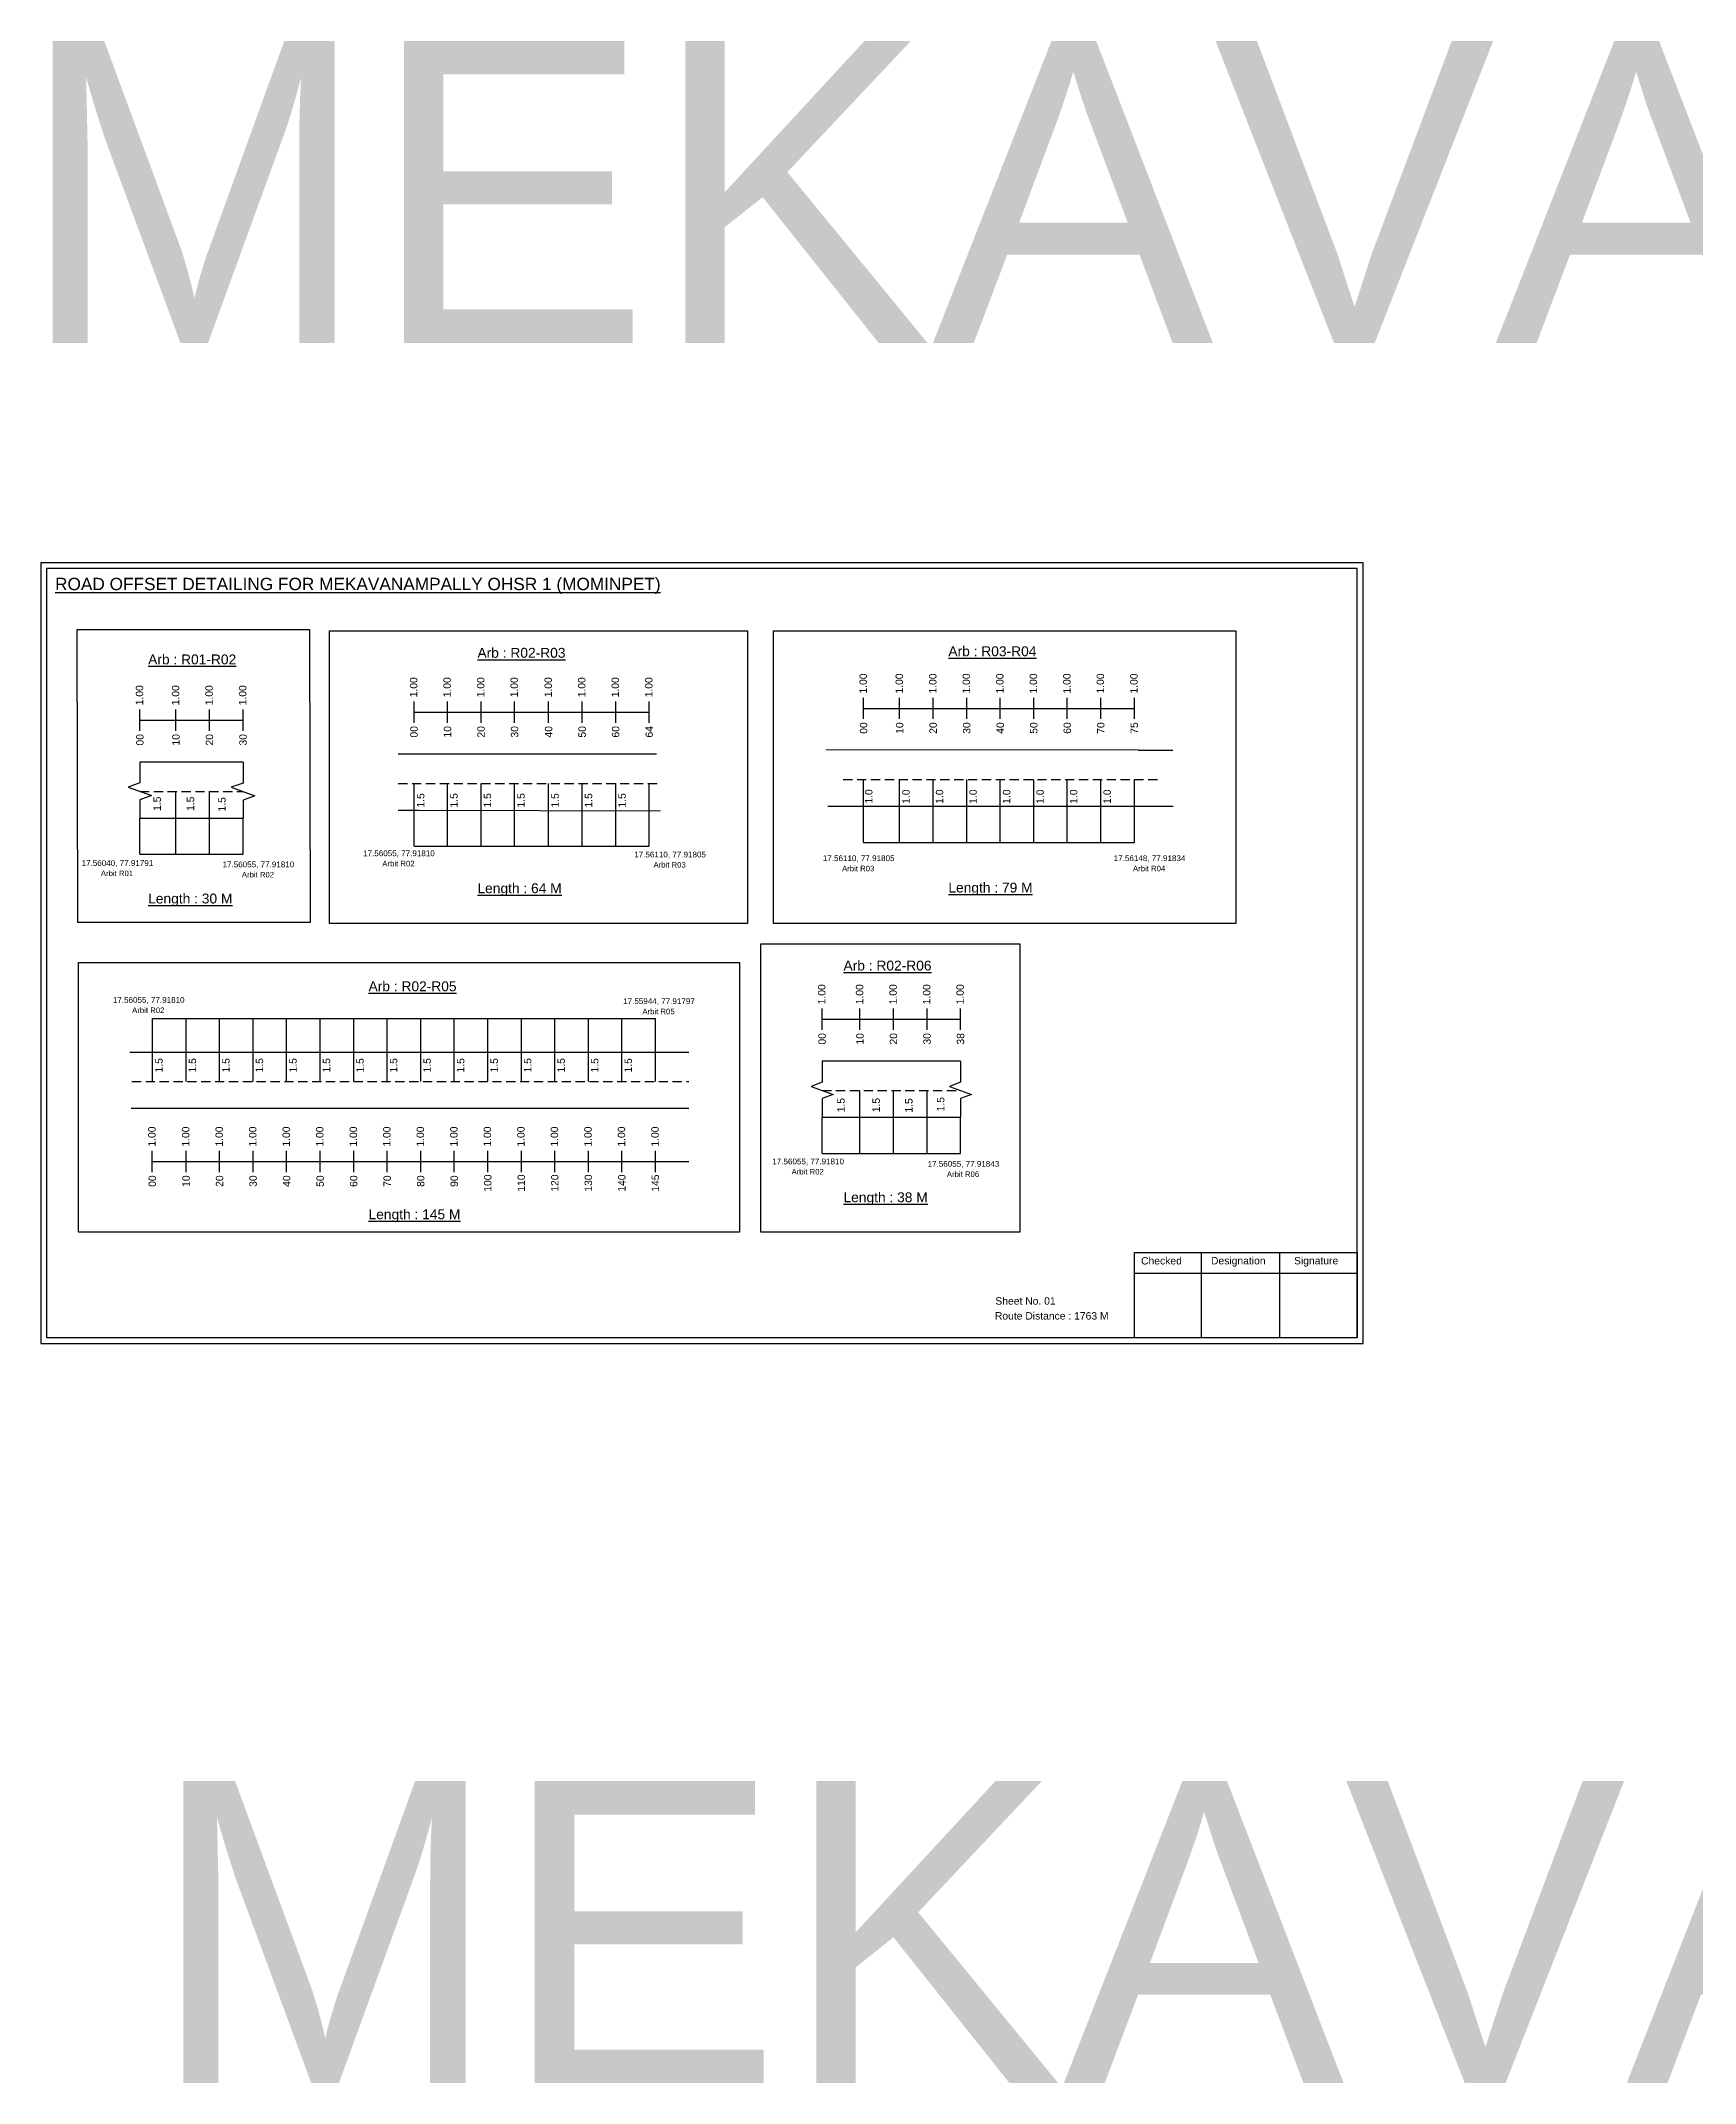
# Model space of a CAD drawing. Header units: inches. Extents: x 1241 to 8862, y 322 to 2472.
# Drawn here: x 4077 to 4748, y 1361 to 2190 of the extents above; entities that cross this region are included whole.
import ezdxf

# ---------------------------------------------------------------- set-up
doc = ezdxf.new("R2010")
doc.units = ezdxf.units.IN
doc.header["$MEASUREMENT"] = 0
doc.linetypes.add('DASHED2', pattern=[0.375, 0.25, -0.125])
doc.layers.add('PDF_Geometry', color=7, linetype='Continuous')
doc.layers.add('PDF_Text', color=5, linetype='Continuous')
doc.styles.add('PDF Arial', font='arial.ttf')
doc.styles.get("Standard").update_dxf_attribs({"font": 'arial.ttf'})

msp = doc.modelspace()

# ---------------------------------------------------------------- linework, layer by layer
at = {"color": 217, "true_color": 0x93278f}
for p, q in [((4410.89, 1914.55), (4410.89, 1923.11)), ((4425.52, 1914.55), (4425.52, 1923.11)), ((4439.12, 1914.55), (4439.12, 1923.11)), ((4452.72, 1914.55), (4452.72, 1923.11)), ((4466.32, 1914.55), (4466.32, 1923.11)), ((4479.92, 1914.55), (4479.92, 1923.11)), ((4493.52, 1914.55), (4493.52, 1923.11)), ((4507.12, 1914.55), (4507.12, 1923.11)), ((4520.72, 1914.55), (4520.72, 1923.11)), ((4117.32, 1909.78), (4117.32, 1918.34)), ((4117.32, 1914.06), (4159.15, 1914.06)), ((4131.95, 1909.78), (4131.95, 1918.34)), ((4145.55, 1909.78), (4145.55, 1918.34)), ((4159.15, 1909.78), (4159.15, 1918.34)), ((4228.51, 1913.02), (4228.51, 1921.58)), ((4228.51, 1917.29), (4323.93, 1917.35)), ((4242.11, 1913.02), (4242.11, 1921.58)), ((4255.71, 1913.02), (4255.71, 1921.58)), ((4269.31, 1913.02), (4269.31, 1921.58)), ((4283.13, 1913.02), (4283.13, 1921.58)), ((4296.73, 1913.02), (4296.73, 1921.58)), ((4310.33, 1913.02), (4310.33, 1921.58)), ((4323.93, 1913.02), (4323.93, 1921.58)), ((4410.89, 1918.83), (4520.72, 1918.83)), ((4394.06, 1788.48), (4394.06, 1797.04)), ((4394.06, 1792.75), (4450.23, 1792.75)), ((4409.43, 1788.48), (4409.43, 1797.04)), ((4423.03, 1788.48), (4423.03, 1797.04)), ((4436.63, 1788.48), (4436.63, 1797.04)), ((4450.23, 1788.48), (4450.23, 1797.04)), ((4122.34, 1730.76), (4122.34, 1739.32)), ((4122.45, 1735.03), (4340.05, 1735.07)), ((4136.05, 1730.76), (4136.05, 1739.32)), ((4149.65, 1730.76), (4149.65, 1739.32)), ((4163.25, 1730.76), (4163.25, 1739.32)), ((4176.85, 1730.76), (4176.85, 1739.32)), ((4190.45, 1730.76), (4190.45, 1739.32)), ((4204.05, 1730.76), (4204.05, 1739.32)), ((4217.65, 1730.76), (4217.65, 1739.32)), ((4231.25, 1730.76), (4231.25, 1739.32)), ((4244.85, 1730.76), (4244.85, 1739.32)), ((4258.45, 1730.76), (4258.45, 1739.32)), ((4272.05, 1730.76), (4272.05, 1739.32)), ((4285.65, 1730.76), (4285.65, 1739.32)), ((4299.25, 1730.76), (4299.25, 1739.32)), ((4312.85, 1730.76), (4312.85, 1739.32)), ((4326.45, 1730.76), (4326.45, 1739.32))]:
    msp.add_line(p, q, dxfattribs=at)
for p, q in [((4326.84, 1900.3), (4222.1, 1900.3)), ((4522.32, 1901.83), (4395.71, 1902.01)), ((4522.32, 1901.83), (4536.27, 1901.83)), ((4159.15, 1897.06), (4117.32, 1897.06)), ((4410.89, 1864.41), (4410.89, 1889.95)), ((4425.52, 1864.41), (4425.52, 1889.95)), ((4439.12, 1864.41), (4439.12, 1889.95)), ((4452.72, 1864.41), (4452.72, 1889.95)), ((4466.32, 1864.41), (4466.32, 1889.95)), ((4479.92, 1864.41), (4479.92, 1889.95)), ((4493.52, 1864.41), (4493.52, 1889.95)), ((4507.12, 1864.41), (4507.12, 1889.95)), ((4520.72, 1864.41), (4520.72, 1889.95)), ((4131.95, 1859.64), (4131.95, 1885.18)), ((4145.55, 1859.64), (4145.55, 1885.18)), ((4228.51, 1862.88), (4228.51, 1888.42)), ((4242.11, 1862.88), (4242.11, 1888.42)), ((4255.71, 1862.88), (4255.71, 1888.42)), ((4269.31, 1862.88), (4269.31, 1888.42)), ((4283.13, 1862.88), (4283.13, 1888.42)), ((4296.73, 1862.88), (4296.73, 1888.42)), ((4310.33, 1862.88), (4310.33, 1888.42)), ((4323.93, 1862.88), (4323.93, 1888.42)), ((4117.32, 1874.37), (4142.88, 1874.37)), ((4117.32, 1859.64), (4117.32, 1874.37)), ((4142.88, 1874.37), (4159.15, 1874.37)), ((4159.15, 1859.64), (4159.15, 1874.37)), ((4222.1, 1877.61), (4230.16, 1877.61)), ((4230.16, 1877.61), (4328.46, 1877.34)), ((4396.35, 1879.14), (4522.32, 1879.14)), ((4522.32, 1879.14), (4536.52, 1879.14)), ((4122.45, 1767.46), (4122.45, 1793)), ((4136.05, 1767.46), (4136.05, 1793)), ((4149.65, 1767.46), (4149.65, 1793)), ((4163.25, 1767.46), (4163.25, 1793)), ((4176.85, 1767.46), (4176.85, 1793)), ((4190.45, 1767.46), (4190.45, 1793)), ((4204.05, 1767.46), (4204.05, 1793)), ((4217.65, 1767.46), (4217.65, 1793)), ((4231.25, 1767.46), (4231.25, 1793)), ((4244.85, 1767.46), (4244.85, 1793)), ((4258.45, 1767.46), (4258.45, 1793)), ((4272.05, 1767.46), (4272.05, 1793)), ((4285.65, 1767.46), (4285.65, 1793)), ((4299.25, 1767.46), (4299.25, 1793)), ((4312.85, 1767.46), (4312.85, 1793)), ((4326.45, 1767.46), (4326.45, 1793)), ((4113.25, 1779.35), (4340.05, 1779.35)), ((4450.23, 1775.76), (4394.06, 1775.76)), ((4113.72, 1756.66), (4340.05, 1756.62)), ((4409.43, 1738.34), (4409.43, 1763.87)), ((4423.03, 1738.34), (4423.03, 1763.87)), ((4436.63, 1738.34), (4436.63, 1763.87)), ((4394.06, 1753.07), (4450.23, 1753.07)), ((4394.06, 1738.34), (4394.06, 1753.07)), ((4450.23, 1738.34), (4450.23, 1753.07))]:
    msp.add_line(p, q)
at = {"linetype": 'DASHED2', "ltscale": 15}
for p, q in [((4402.62, 1889.95), (4531.3, 1889.95)), ((4117.32, 1885.18), (4159.15, 1885.18)), ((4222.1, 1888.42), (4327.49, 1888.42)), ((4114.04, 1767.5), (4340.05, 1767.46)), ((4394.06, 1763.87), (4450.23, 1763.87))]:
    msp.add_line(p, q, dxfattribs=at)
at = {"color": 5}
for p, q in [((4410.89, 1864.41), (4520.72, 1864.41)), ((4117.32, 1859.64), (4159.15, 1859.64)), ((4228.51, 1862.88), (4323.93, 1862.88)), ((4122.45, 1793), (4326.45, 1793)), ((4394.06, 1738.34), (4450.23, 1738.34))]:
    msp.add_line(p, q, dxfattribs=at)
for points in [[(4091.86, 1950.78), (4186.1, 1950.78), (4186.38, 1831.96), (4092.14, 1831.96)], [(4194.24, 1950.36), (4363.85, 1950.36), (4363.85, 1831.53), (4194.24, 1831.53)], [(4374.29, 1950.36), (4561.85, 1950.36), (4561.85, 1831.53), (4374.29, 1831.53)], [(4369.16, 1823.31), (4474.33, 1823.31), (4474.33, 1706.3), (4369.16, 1706.3)], [(4092.46, 1815.81), (4360.55, 1815.81), (4360.55, 1706.3), (4092.46, 1706.3)]]:
    msp.add_lwpolyline(points, close=True)
at = {"linetype": 'Continuous'}
for points in [[(4117.32, 1897.06), (4117.32, 1888.63), (4112.58, 1886.9), (4122.06, 1883.45), (4117.32, 1881.72), (4117.32, 1874.37)], [(4159.15, 1896.98), (4159.15, 1888.55), (4154.4, 1886.82), (4163.89, 1883.37), (4159.15, 1881.65), (4159.15, 1874.3)], [(4394.06, 1775.76), (4394.06, 1767.15), (4389.56, 1765.51), (4398.56, 1762.24), (4394.06, 1760.6), (4394.06, 1753.07)], [(4450.23, 1775.76), (4450.23, 1767.15), (4445.73, 1765.51), (4454.72, 1762.24), (4450.23, 1760.6), (4450.23, 1753.07)], [(4450.23, 1775.76), (4450.23, 1767.15), (4445.73, 1765.51), (4454.72, 1762.24), (4450.23, 1760.6), (4450.23, 1753.07)]]:
    msp.add_lwpolyline(points, dxfattribs=at)
at = {"layer": 'PDF_Geometry'}
for points in [[(4077.13, 1977.88), (4077.13, 1661.17), (4613.6, 1661.17), (4613.6, 1977.88)], [(4079.46, 1975.55), (4079.46, 1663.59), (4611.18, 1663.59), (4611.18, 1975.55)]]:
    msp.add_lwpolyline(points, close=True, dxfattribs=at)
at = {"layer": 'PDF_Geometry', "color": 242, "true_color": 0xcc1f26}
msp.add_lwpolyline([(4611.18, 1663.5), (4520.84, 1663.5), (4520.84, 1698.11), (4611.18, 1698.11)], close=True, dxfattribs=at)
for points in [[(4547.82, 1698.11), (4547.82, 1663.5)], [(4579.55, 1698.11), (4579.55, 1663.5)], [(4520.84, 1689.73), (4611.18, 1689.73)]]:
    msp.add_lwpolyline(points, dxfattribs=at)

# ---------------------------------------------------------------- texts
for s, height, p in [('MEKAVANAMPALLY 1', 122.5352, (4067.82, 2067.09)), ('Route Distance : 1763 M', 3, (4464.15, 1670.92)), ('Sheet No. 01', 3, (4464.34, 1676.97)), ('MEKAVANAMPALLY 2', 122.5352, (4120.9, 1361.16))]:
    msp.add_text(s, height=height).set_placement(p)
at = {"color": 242, "true_color": 0xcd2027}
for s, height, p in [('%%UROAD OFFSET DETAILING FOR MEKAVANAMPALLY OHSR 1 (MOMINPET)', 5, (4082.91, 1966.81)), ('%%UArb : R01-R02', 4, (4120.67, 1936.71)), ('%%UArb : R02-R03', 4, (4254.25, 1939.38)), ('%%UArb : R03-R04', 4, (4445.28, 1940.02)), ('%%ULength : 64 M', 4, (4254.25, 1843.88)), ('%%ULength : 79 M', 4, (4445.28, 1844.15)), ('%%ULength : 30 M', 4, (4120.67, 1839.71)), ('%%UArb : R02-R06', 4, (4402.74, 1812.51)), ('%%UArb : R02-R05', 4, (4210.07, 1804.11)), ('%%ULength : 145 M', 4, (4210.07, 1711.61)), ('%%ULength : 38 M', 4, (4402.74, 1718.51))]:
    msp.add_text(s, height=height, dxfattribs=at).set_placement(p)
at = {"color": 217, "true_color": 0x93278f}
for s, p in [('1.00', (4229.84, 1923.32)), ('1.00', (4243.44, 1923.32)), ('1.00', (4257.04, 1923.32)), ('1.00', (4270.64, 1923.32)), ('1.00', (4284.45, 1923.32)), ('1.00', (4298.05, 1923.32)), ('1.00', (4311.65, 1923.32)), ('1.00', (4325.25, 1923.32)), ('1.00', (4412.22, 1924.85)), ('1.00', (4426.85, 1924.85)), ('1.00', (4440.45, 1924.85)), ('1.00', (4454.05, 1924.85)), ('1.00', (4467.65, 1924.85)), ('1.00', (4481.25, 1924.85)), ('1.00', (4494.85, 1924.85)), ('1.00', (4508.45, 1924.85)), ('1.00', (4522.05, 1924.85)), ('1.00', (4118.65, 1920.08)), ('1.00', (4133.28, 1920.08)), ('1.00', (4146.88, 1920.08)), ('1.00', (4160.48, 1920.08)), ('00', (4118.8, 1903.76)), ('10', (4133.43, 1903.76)), ('20', (4147.03, 1903.76)), ('30', (4160.63, 1903.76)), ('00', (4229.99, 1907)), ('10', (4243.59, 1907)), ('20', (4257.19, 1907)), ('30', (4270.79, 1907)), ('40', (4284.6, 1907)), ('50', (4298.2, 1907)), ('60', (4311.8, 1907)), ('64', (4325.4, 1907)), ('00', (4412.37, 1908.53)), ('10', (4427, 1908.53)), ('20', (4440.6, 1908.53)), ('30', (4454.2, 1908.53)), ('40', (4467.8, 1908.53)), ('50', (4481.4, 1908.53)), ('60', (4495, 1908.53)), ('70', (4508.6, 1908.53)), ('75', (4522.2, 1908.53)), ('1.00', (4395.38, 1798.78)), ('1.00', (4410.75, 1798.78)), ('1.00', (4424.35, 1798.78)), ('1.00', (4437.95, 1798.78)), ('1.00', (4451.55, 1798.78)), ('00', (4395.54, 1782.46)), ('10', (4410.9, 1782.46)), ('20', (4424.5, 1782.46)), ('30', (4438.1, 1782.46)), ('38', (4451.7, 1782.46)), ('1.00', (4123.67, 1741.06)), ('1.00', (4137.37, 1741.06)), ('1.00', (4150.97, 1741.06)), ('1.00', (4164.57, 1741.06)), ('1.00', (4178.17, 1741.06)), ('1.00', (4191.77, 1741.06)), ('1.00', (4205.37, 1741.06)), ('1.00', (4218.97, 1741.06)), ('1.00', (4232.57, 1741.06)), ('1.00', (4246.17, 1741.06)), ('1.00', (4259.77, 1741.06)), ('1.00', (4273.37, 1741.06)), ('1.00', (4286.97, 1741.06)), ('1.00', (4300.57, 1741.06)), ('1.00', (4314.17, 1741.06)), ('1.00', (4327.77, 1741.06)), ('00', (4123.82, 1724.74)), ('10', (4137.52, 1724.74)), ('20', (4151.12, 1724.74)), ('30', (4164.72, 1724.74)), ('40', (4178.32, 1724.74)), ('50', (4191.92, 1724.74)), ('60', (4205.52, 1724.74)), ('70', (4219.12, 1724.74)), ('80', (4232.72, 1724.74)), ('90', (4246.32, 1724.74)), ('100', (4259.92, 1722.78)), ('110', (4273.52, 1722.78)), ('120', (4287.12, 1722.78)), ('130', (4300.72, 1722.78)), ('140', (4314.32, 1722.78)), ('145', (4327.92, 1722.78))]:
    msp.add_text(s, height=3, rotation=90, dxfattribs=at).set_placement(p)
for s, p in [('1.5', (4125.83, 1877.21)), ('1.5', (4139.35, 1877.21)), ('1.5', (4152.07, 1877.01)), ('1.5', (4232.69, 1878.61)), ('1.5', (4246.18, 1878.61)), ('1.5', (4259.78, 1878.61)), ('1.5', (4273.38, 1878.61)), ('1.5', (4287.19, 1878.61)), ('1.5', (4300.79, 1878.61)), ('1.5', (4314.39, 1878.61)), ('1.0', (4414.49, 1880.19)), ('1.0', (4429.59, 1880.14)), ('1.0', (4443.19, 1880.14)), ('1.0', (4456.79, 1880.14)), ('1.0', (4470.39, 1880.14)), ('1.0', (4483.99, 1880.14)), ('1.0', (4497.59, 1880.14)), ('1.0', (4511.19, 1880.14)), ('1.5', (4126.51, 1771.14)), ('1.5', (4140.11, 1771.14)), ('1.5', (4153.71, 1771.14)), ('1.5', (4167.31, 1771.14)), ('1.5', (4180.91, 1771.14)), ('1.5', (4194.51, 1771.14)), ('1.5', (4208.11, 1771.14)), ('1.5', (4221.71, 1771.14)), ('1.5', (4235.31, 1771.14)), ('1.5', (4248.91, 1771.14)), ('1.5', (4262.51, 1771.14)), ('1.5', (4276.11, 1771.14)), ('1.5', (4289.71, 1771.14)), ('1.5', (4303.31, 1771.14)), ('1.5', (4316.91, 1771.14)), ('1.5', (4403.22, 1754.98)), ('1.5', (4417.48, 1754.98)), ('1.5', (4430.75, 1754.85)), ('1.5', (4443.64, 1755.35))]:
    msp.add_text(s, height=3, rotation=90).set_placement(p)
at = {"color": 5}
for s, height, p in [('17.56040, 77.91791', 2.34, (4093.67, 1854.93)), ('17.56055, 77.91810', 2.34, (4150.85, 1854.39)), ('17.56055, 77.91810', 2.34, (4207.85, 1858.89)), ('Arbit R02', 2.246, (4215.67, 1854.76)), ('17.56110, 77.91805', 2.34, (4317.85, 1858.39)), ('Arbit R03', 2.246, (4325.67, 1854.26)), ('17.56110, 77.91805', 2.34, (4394.35, 1856.89)), ('17.56148, 77.91834', 2.34, (4512.35, 1856.89)), ('Arbit R01', 2.246, (4101.49, 1850.8)), ('Arbit R02', 2.246, (4158.67, 1850.26)), ('Arbit R03', 2.246, (4402.17, 1852.76)), ('Arbit R04', 2.246, (4520.17, 1852.76)), ('17.56055, 77.91810', 2.34, (4106.35, 1799.39)), ('17.55944, 77.91797', 2.34, (4313.35, 1798.89)), ('Arbit R02', 2.246, (4114.17, 1795.26)), ('Arbit R05', 2.246, (4321.17, 1794.76)), ('17.56055, 77.91810', 2.34, (4373.85, 1733.89)), ('Arbit R02', 2.246, (4381.67, 1729.76)), ('17.56055, 77.91843', 2.34, (4436.85, 1732.89)), ('Arbit R06', 2.246, (4444.67, 1728.76))]:
    msp.add_text(s, height=height, dxfattribs=at).set_placement(p)
at = {"layer": 'PDF_Text', "color": 7, "attachment_point": 7, "style": 'PDF Arial'}
for s, insert, char_height in [('Checked', (4523.45, 1693.22), 3.001), ('Designation', (4551.82, 1692.39), 3.0006), ('Signature', (4585.51, 1692.39), 3.001)]:
    msp.add_mtext(s, dxfattribs=dict(at, insert=insert, char_height=char_height))

doc.saveas('drawing.dxf')
